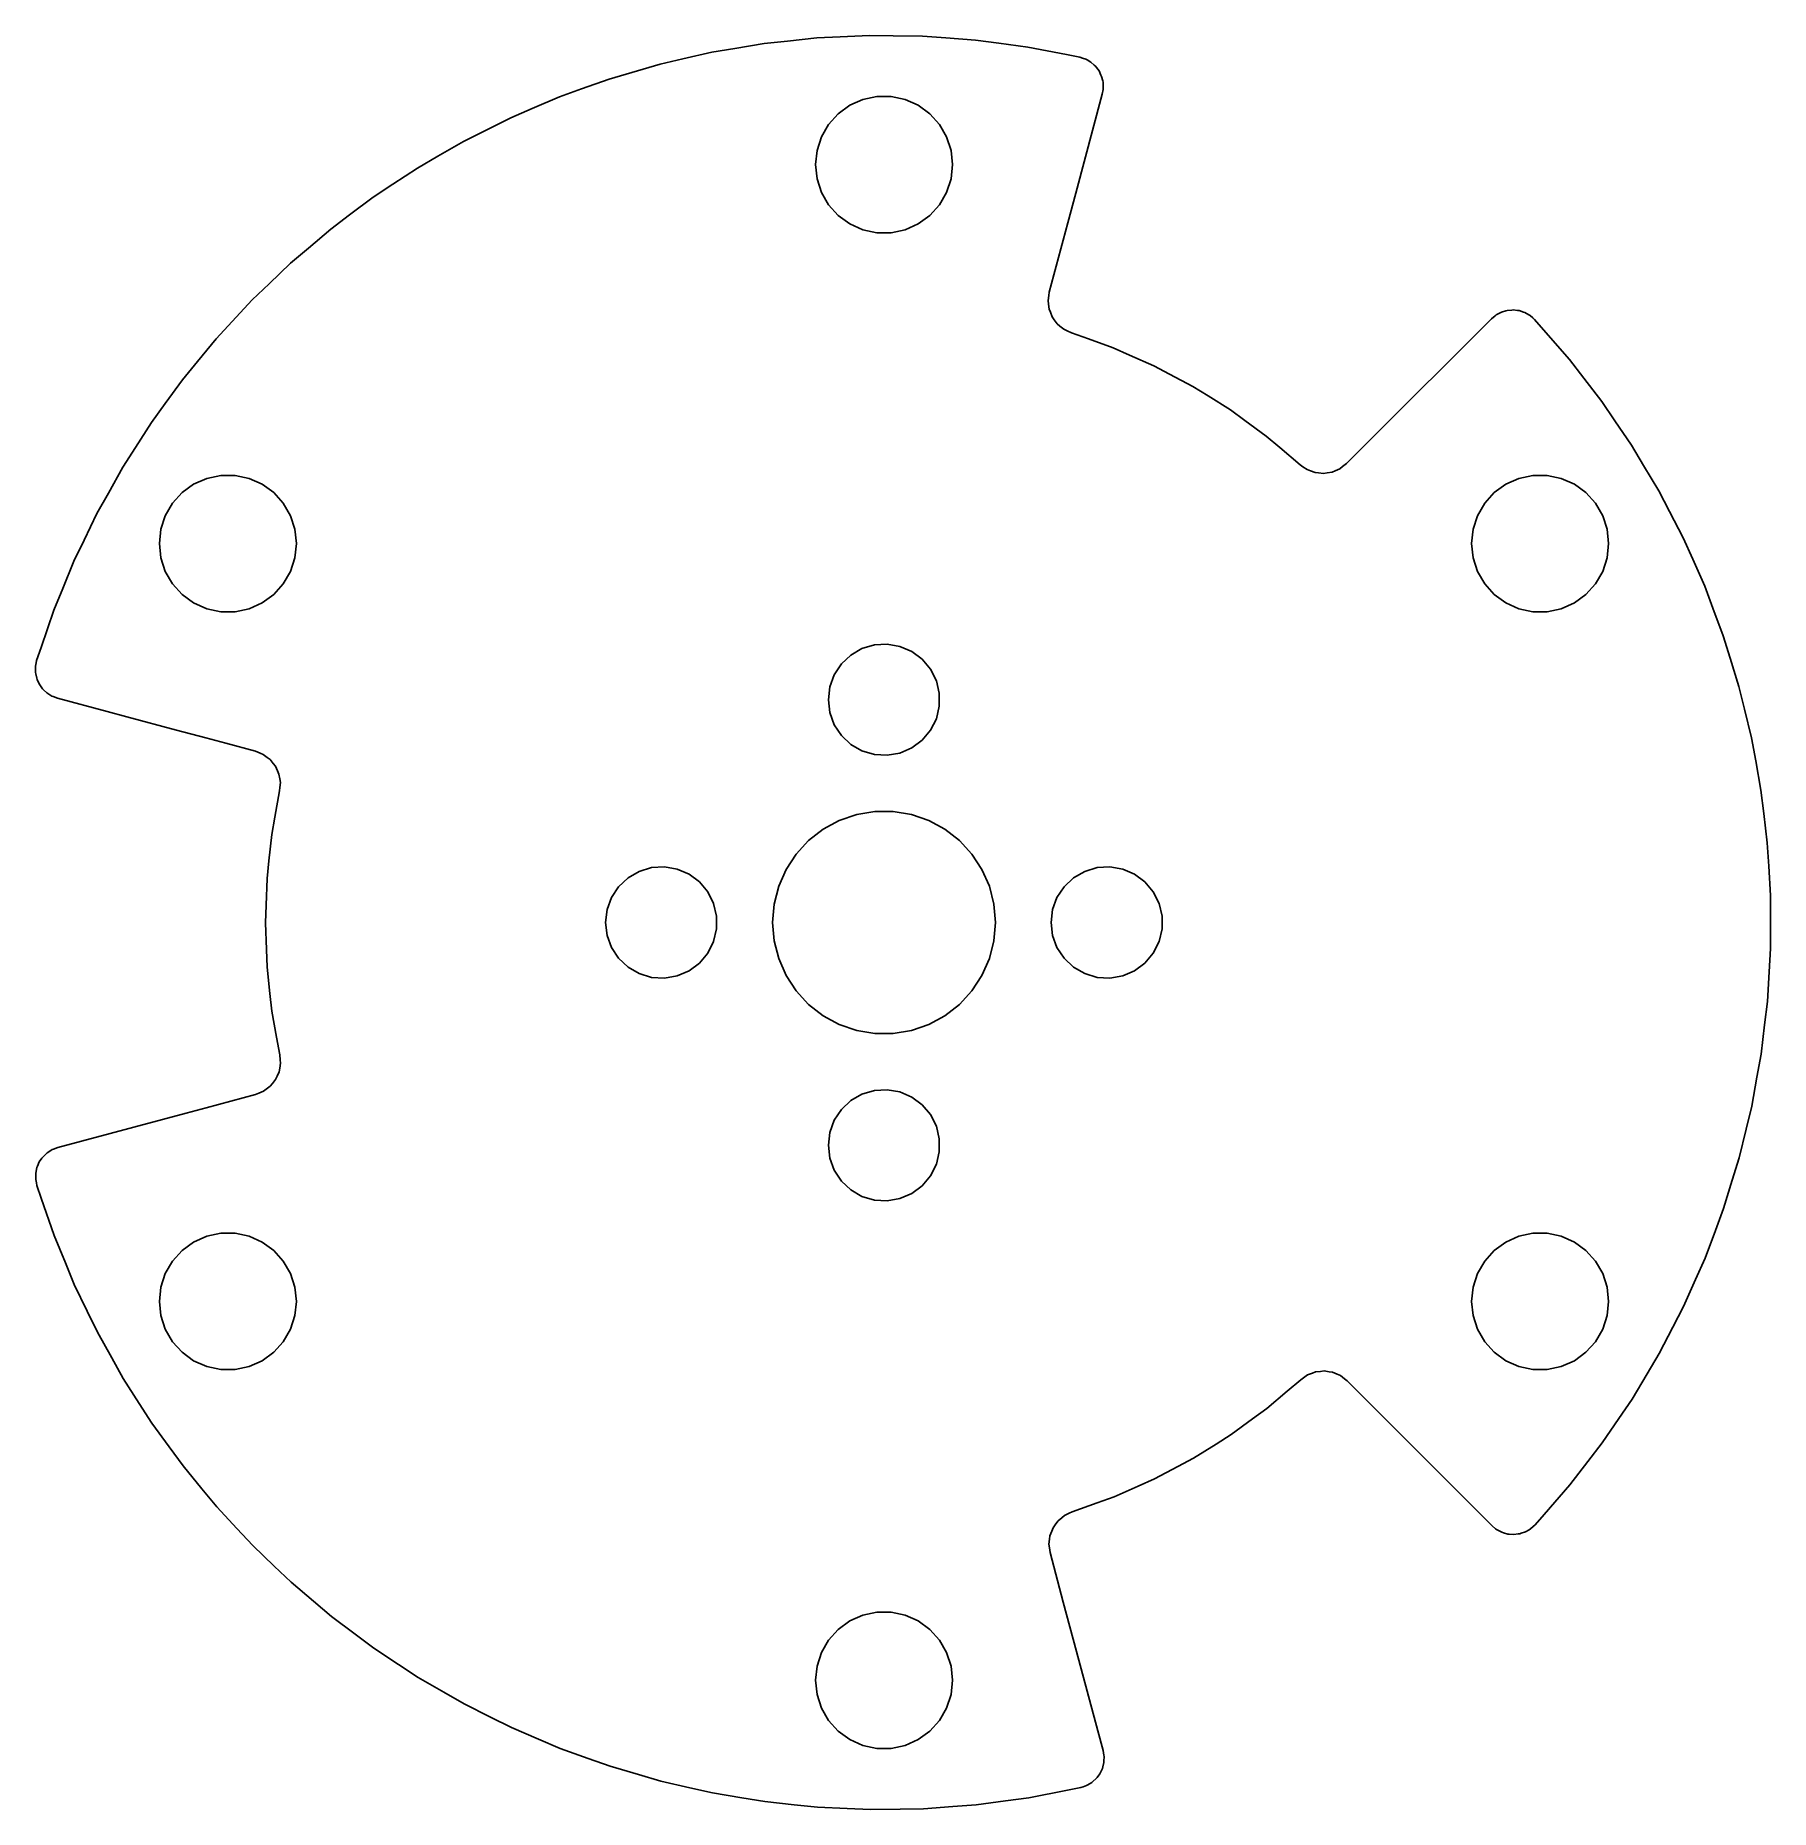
# Model space of a CAD drawing. Header units: metres. Extents: x -26.7 to 27.9, y -27.9 to 27.9.
import ezdxf

# ---------------------------------------------------------------- set-up
doc = ezdxf.new("R2010")
doc.units = ezdxf.units.M

msp = doc.modelspace()

# ---------------------------------------------------------------- linework, layer by layer
for p, q in [((-5.4138, 27.3444), (-6.31887, 27.137)), ((-4.68719, 27.4658), (-5.4138, 27.3444)), ((-3.77134, 27.6189), (-4.68719, 27.4658)), ((-3.03877, 27.6967), (-3.77134, 27.6189)), ((-2.11542, 27.7948), (-3.03877, 27.6967)), ((-1.37952, 27.8287), (-2.11542, 27.7948)), ((-0.451959, 27.8715), (-1.37952, 27.8287)), ((0.28466, 27.8615), (-0.451959, 27.8715)), ((1.21312, 27.8488), (0.28466, 27.8615)), ((1.94782, 27.7948), (1.21312, 27.8488)), ((2.87387, 27.7267), (1.94782, 27.7948)), ((3.60403, 27.6288), (2.87387, 27.7267)), ((4.52436, 27.5056), (3.60403, 27.6288)), ((5.73884, 27.2708), (4.52436, 27.5056)), ((-7.03693, 26.9724), (-7.928, 26.7112)), ((-6.31887, 27.137), (-7.03693, 26.9724)), ((6.15912, 27.1882), (5.73884, 27.2708)), ((6.23588, 27.1633), (6.15912, 27.1882)), ((6.33909, 27.1273), (6.23588, 27.1633)), ((6.38246, 27.1022), (6.33909, 27.1273)), ((6.503, 27.0325), (6.38246, 27.1022)), ((6.60766, 26.9393), (6.503, 27.0325)), ((6.64418, 26.9068), (6.60766, 26.9393)), ((6.67332, 26.868), (6.64418, 26.9068)), ((6.75767, 26.7557), (6.67332, 26.868)), ((-8.63496, 26.504), (-9.50884, 26.1902)), ((-7.928, 26.7112), (-8.63496, 26.504)), ((6.81866, 26.6268), (6.75767, 26.7557)), ((6.83846, 26.5849), (6.81866, 26.6268)), ((6.87312, 26.4446), (6.83846, 26.5849)), ((6.88382, 26.4011), (6.87312, 26.4446)), ((6.88967, 26.2548), (6.88382, 26.4011)), ((6.88457, 26.1702), (6.89135, 26.2119)), ((6.89135, 26.2119), (6.88967, 26.2548)), ((-10.2022, 25.9411), (-11.0557, 25.5756)), ((-9.50884, 26.1902), (-10.2022, 25.9411)), ((-1.4404, 25.4122), (-1.07632, 25.6768)), ((-1.07632, 25.6768), (-0.665205, 25.8598)), ((-0.665205, 25.8598), (-0.225013, 25.9534)), ((-0.225013, 25.9534), (0.225013, 25.9534)), ((0.225013, 25.9534), (0.665205, 25.8598)), ((0.665205, 25.8598), (1.07632, 25.6768)), ((1.07632, 25.6768), (1.4404, 25.4122)), ((6.02657, 22.9172), (6.85946, 26.0255)), ((6.85946, 26.0255), (6.88457, 26.1702)), ((-11.733, 25.2856), (-12.5632, 24.8698)), ((-11.0557, 25.5756), (-11.733, 25.2856)), ((-1.74153, 25.0778), (-1.4404, 25.4122)), ((1.4404, 25.4122), (1.74153, 25.0778)), ((-13.2219, 24.5399), (-14.0258, 24.0753)), ((-12.5632, 24.8698), (-13.2219, 24.5399)), ((-2.10561, 24.2601), (-1.96654, 24.6881)), ((-1.96654, 24.6881), (-1.74153, 25.0778)), ((1.74153, 25.0778), (1.96654, 24.6881)), ((1.96654, 24.6881), (2.10561, 24.2601)), ((-14.0258, 24.0753), (-14.6636, 23.7066)), ((-2.15265, 23.8125), (-2.10561, 24.2601)), ((2.10561, 24.2601), (2.15265, 23.8125)), ((-14.6636, 23.7066), (-15.4384, 23.1948)), ((-2.10561, 23.3649), (-2.15265, 23.8125)), ((2.15265, 23.8125), (2.10561, 23.3649)), ((-15.4384, 23.1948), (-16.053, 22.7887)), ((-1.96654, 22.9369), (-2.10561, 23.3649)), ((-1.74153, 22.5472), (-1.96654, 22.9369)), ((1.96654, 22.9369), (1.74153, 22.5472)), ((2.10561, 23.3649), (1.96654, 22.9369)), ((5.77769, 21.9883), (6.02657, 22.9172)), ((-16.053, 22.7887), (-16.7958, 22.2316)), ((-1.4404, 22.2128), (-1.74153, 22.5472)), ((1.74153, 22.5472), (1.4404, 22.2128)), ((-17.3852, 21.7895), (-18.0934, 21.189)), ((-16.7958, 22.2316), (-17.3852, 21.7895)), ((-1.07632, 21.9482), (-1.4404, 22.2128)), ((-0.665205, 21.7652), (-1.07632, 21.9482)), ((-0.225013, 21.6716), (-0.665205, 21.7652)), ((0.665205, 21.7652), (0.225013, 21.6716)), ((1.07632, 21.9482), (0.665205, 21.7652)), ((1.4404, 22.2128), (1.07632, 21.9482)), ((5.19368, 19.8088), (5.77769, 21.9883)), ((-18.0934, 21.189), (-18.6552, 20.7125)), ((0.225013, 21.6716), (-0.225013, 21.6716)), ((-18.6552, 20.7125), (-19.3263, 20.0708)), ((-19.3263, 20.0708), (-19.8587, 19.5616)), ((-19.8587, 19.5616), (-20.4903, 18.8809)), ((5.15761, 19.5427), (5.17878, 19.6988)), ((5.17082, 19.4326), (5.15761, 19.5427)), ((5.17878, 19.6988), (5.19368, 19.8088)), ((5.18957, 19.2762), (5.17082, 19.4326)), ((5.23003, 19.1729), (5.18957, 19.2762)), ((5.28749, 19.0263), (5.23003, 19.1729)), ((5.35261, 18.9365), (5.28749, 19.0263)), ((19.0918, 18.9719), (15.2194, 15.0995)), ((19.2049, 19.0662), (19.0918, 18.9719)), ((19.2378, 19.093), (19.2049, 19.0662)), ((19.3663, 19.1604), (19.2378, 19.093)), ((19.4054, 19.181), (19.3663, 19.1604)), ((19.5429, 19.2207), (19.4054, 19.181)), ((19.5869, 19.2334), (19.5429, 19.2207)), ((19.728, 19.2449), (19.5869, 19.2334)), ((19.7752, 19.2488), (19.728, 19.2449)), ((19.9144, 19.2319), (19.7752, 19.2488)), ((19.9625, 19.2261), (19.9144, 19.2319)), ((20.0951, 19.1822), (19.9625, 19.2261)), ((20.1421, 19.1666), (20.0951, 19.1822)), ((20.2627, 19.0972), (20.1421, 19.1666)), ((20.3061, 19.0722), (20.2627, 19.0972)), ((20.3886, 19.0011), (20.3061, 19.0722)), ((20.4482, 18.9473), (20.3886, 19.0011)), ((-20.4903, 18.8809), (-20.9914, 18.3409)), ((5.44509, 18.809), (5.35261, 18.9365)), ((5.53069, 18.7384), (5.44509, 18.809)), ((5.65226, 18.6382), (5.53069, 18.7384)), ((5.75284, 18.5915), (5.65226, 18.6382)), ((5.89568, 18.5251), (5.75284, 18.5915)), ((6.42222, 18.3365), (5.89568, 18.5251)), ((20.7302, 18.6249), (20.4482, 18.9473)), ((21.5417, 17.6913), (20.7302, 18.6249)), ((-20.9914, 18.3409), (-21.5812, 17.6237)), ((7.2062, 18.0557), (6.42222, 18.3365)), ((7.7179, 17.8299), (7.2062, 18.0557)), ((-21.5812, 17.6237), (-22.0491, 17.0547)), ((8.47977, 17.4938), (7.7179, 17.8299)), ((8.974, 17.2319), (8.47977, 17.4938)), ((21.992, 17.1083), (21.5417, 17.6913)), ((-22.0491, 17.0547), (-22.595, 16.3036)), ((9.70987, 16.8421), (8.974, 17.2319)), ((10.1841, 16.5456), (9.70987, 16.8421)), ((22.5596, 16.3735), (21.992, 17.1083)), ((-22.595, 16.3036), (-23.0281, 15.7077)), ((10.8902, 16.1041), (10.1841, 16.5456)), ((22.9743, 15.7646), (22.5596, 16.3735)), ((-23.0281, 15.7077), (-23.5282, 14.9253)), ((11.342, 15.7744), (10.8902, 16.1041)), ((12.0146, 15.2835), (11.342, 15.7744)), ((23.4971, 14.9972), (22.9743, 15.7646)), ((12.4417, 14.9223), (12.0146, 15.2835)), ((15.2194, 15.0995), (14.5392, 14.4194)), ((-23.5282, 14.9253), (-23.925, 14.3046)), ((13.0775, 14.3846), (12.4417, 14.9223)), ((23.8747, 14.3646), (23.4971, 14.9972)), ((-23.925, 14.3046), (-24.3775, 13.4938)), ((-21.6986, 13.7705), (-21.2874, 13.9535)), ((-21.2874, 13.9535), (-20.8472, 14.0471)), ((-20.8472, 14.0471), (-20.3972, 14.0471)), ((-20.3972, 14.0471), (-19.957, 13.9535)), ((-19.957, 13.9535), (-19.5459, 13.7705)), ((13.1683, 14.321), (13.0775, 14.3846)), ((13.2972, 14.2307), (13.1683, 14.321)), ((13.4011, 14.192), (13.2972, 14.2307)), ((13.5485, 14.137), (13.4011, 14.192)), ((13.6588, 14.1256), (13.5485, 14.137)), ((13.8153, 14.1094), (13.6588, 14.1256)), ((13.9249, 14.126), (13.8153, 14.1094)), ((14.0805, 14.1496), (13.9249, 14.126)), ((14.1824, 14.1933), (14.0805, 14.1496)), ((14.3271, 14.2552), (14.1824, 14.1933)), ((14.4148, 14.323), (14.3271, 14.2552)), ((14.5392, 14.4194), (14.4148, 14.323)), ((19.5459, 13.7705), (19.957, 13.9535)), ((19.957, 13.9535), (20.3972, 14.0471)), ((20.3972, 14.0471), (20.8472, 14.0471)), ((20.8472, 14.0471), (21.2874, 13.9535)), ((21.2874, 13.9535), (21.6986, 13.7705)), ((24.3506, 13.5673), (23.8747, 14.3646)), ((-24.3775, 13.4938), (-24.7365, 12.8505)), ((-22.3638, 13.1715), (-22.0626, 13.506)), ((-22.0626, 13.506), (-21.6986, 13.7705)), ((-19.5459, 13.7705), (-19.1818, 13.506)), ((-19.1818, 13.506), (-18.8807, 13.1715)), ((18.8807, 13.1715), (19.1818, 13.506)), ((19.1818, 13.506), (19.5459, 13.7705)), ((21.6986, 13.7705), (22.0626, 13.506)), ((22.0626, 13.506), (22.3638, 13.1715)), ((24.6898, 12.9134), (24.3506, 13.5673)), ((-24.7365, 12.8505), (-25.1397, 12.0141)), ((-22.5888, 12.7818), (-22.3638, 13.1715)), ((-18.8807, 13.1715), (-18.6557, 12.7818)), ((18.6557, 12.7818), (18.8807, 13.1715)), ((22.3638, 13.1715), (22.5888, 12.7818)), ((25.1173, 12.0891), (24.6898, 12.9134)), ((-22.7749, 11.9062), (-22.7278, 12.3538)), ((-22.7278, 12.3538), (-22.5888, 12.7818)), ((-18.6557, 12.7818), (-18.5166, 12.3538)), ((-18.5166, 12.3538), (-18.4696, 11.9062)), ((18.4696, 11.9062), (18.5166, 12.3538)), ((18.5166, 12.3538), (18.6557, 12.7818)), ((22.5888, 12.7818), (22.7278, 12.3538)), ((22.7278, 12.3538), (22.7749, 11.9062)), ((-25.1397, 12.0141), (-25.4596, 11.3505)), ((-22.7278, 11.4587), (-22.7749, 11.9062)), ((-18.4696, 11.9062), (-18.5166, 11.4587)), ((18.5166, 11.4587), (18.4696, 11.9062)), ((22.7749, 11.9062), (22.7278, 11.4587)), ((25.4168, 11.4161), (25.1173, 12.0891)), ((-25.4596, 11.3505), (-25.8122, 10.4915)), ((-22.5888, 11.0307), (-22.7278, 11.4587)), ((-18.5166, 11.4587), (-18.6557, 11.0307)), ((18.6557, 11.0307), (18.5166, 11.4587)), ((22.7278, 11.4587), (22.5888, 11.0307)), ((25.7944, 10.5677), (25.4168, 11.4161)), ((-22.3638, 10.641), (-22.5888, 11.0307)), ((-22.0626, 10.3065), (-22.3638, 10.641)), ((-18.8807, 10.641), (-19.1818, 10.3065)), ((-18.6557, 11.0307), (-18.8807, 10.641)), ((18.8807, 10.641), (18.6557, 11.0307)), ((19.1818, 10.3065), (18.8807, 10.641)), ((22.3638, 10.641), (22.0626, 10.3065)), ((22.5888, 11.0307), (22.3638, 10.641)), ((-25.8122, 10.4915), (-26.092, 9.80996)), ((-21.6986, 10.042), (-22.0626, 10.3065)), ((-21.2874, 9.85896), (-21.6986, 10.042)), ((-19.5459, 10.042), (-19.957, 9.85896)), ((-19.1818, 10.3065), (-19.5459, 10.042)), ((19.5459, 10.042), (19.1818, 10.3065)), ((19.957, 9.85896), (19.5459, 10.042)), ((21.6986, 10.042), (21.2874, 9.85896)), ((22.0626, 10.3065), (21.6986, 10.042)), ((26.0532, 9.87798), (25.7944, 10.5677)), ((-26.092, 9.80996), (-26.4948, 8.64041)), ((-20.8472, 9.76539), (-21.2874, 9.85896)), ((-20.3972, 9.76539), (-20.8472, 9.76539)), ((-19.957, 9.85896), (-20.3972, 9.76539)), ((20.3972, 9.76539), (19.957, 9.85896)), ((20.8472, 9.76539), (20.3972, 9.76539)), ((21.2874, 9.85896), (20.8472, 9.76539)), ((26.3794, 9.00862), (26.0532, 9.87798)), ((26.5965, 8.30466), (26.3794, 9.00862)), ((-26.4948, 8.64041), (-26.633, 8.23499)), ((-1.34058, 8.12488), (-1.04503, 8.40372)), ((-1.04503, 8.40372), (-0.693139, 8.60688)), ((-0.693139, 8.60688), (-0.303884, 8.72341)), ((-0.303884, 8.72341), (0.101753, 8.74704)), ((0.101753, 8.74704), (0.501905, 8.67648)), ((0.501905, 8.67648), (0.875, 8.51554)), ((0.875, 8.51554), (1.20092, 8.2729)), ((-26.6498, 8.15644), (-26.6701, 8.04953)), ((-26.6701, 8.04953), (-26.67, 7.99946)), ((-26.67, 7.99946), (-26.6698, 7.86029)), ((-26.6698, 7.86029), (-26.6598, 7.81179)), ((-26.6598, 7.81179), (-26.6316, 7.675)), ((-26.633, 8.23499), (-26.6498, 8.15644)), ((-1.56386, 7.7854), (-1.34058, 8.12488)), ((1.20092, 8.2729), (1.4621, 7.96164)), ((1.4621, 7.96164), (1.64446, 7.59853)), ((26.8702, 7.41737), (26.5965, 8.30466)), ((-26.6316, 7.675), (-26.6126, 7.6304)), ((-26.6126, 7.6304), (-26.5575, 7.50139)), ((-26.5575, 7.50139), (-26.5306, 7.46249)), ((-26.5306, 7.46249), (-26.45, 7.34603)), ((-26.45, 7.34603), (-26.417, 7.31429)), ((-26.417, 7.31429), (-26.3139, 7.21507)), ((-1.75, 7), (-1.70283, 7.40358)), ((-1.70283, 7.40358), (-1.56386, 7.7854)), ((1.64446, 7.59853), (1.73817, 7.20316)), ((27.045, 6.70171), (26.8702, 7.41737)), ((-26.3139, 7.21507), (-26.2766, 7.19149)), ((-26.2766, 7.19149), (-26.1539, 7.11393)), ((-26.1539, 7.11393), (-26.1143, 7.09886)), ((-26.1143, 7.09886), (-25.976, 7.04802)), ((-25.976, 7.04802), (-24.4213, 6.63144)), ((-1.70283, 6.59642), (-1.75, 7)), ((1.73817, 6.79684), (1.64446, 6.40146)), ((1.73817, 7.20316), (1.73817, 6.79684)), ((27.2652, 5.79966), (27.045, 6.70171)), ((-24.4213, 6.63144), (-23.7957, 6.46382)), ((-23.7957, 6.46382), (-22.241, 6.04723)), ((-1.56386, 6.2146), (-1.70283, 6.59642)), ((-1.34058, 5.87512), (-1.56386, 6.2146)), ((1.64446, 6.40146), (1.4621, 6.03836)), ((-22.241, 6.04723), (-21.3119, 5.79826)), ((-21.3119, 5.79826), (-20.6863, 5.63064)), ((-20.6863, 5.63064), (-19.7571, 5.38168)), ((-1.04503, 5.59628), (-1.34058, 5.87512)), ((-0.693139, 5.39312), (-1.04503, 5.59628)), ((1.20092, 5.7271), (0.875, 5.48446)), ((1.4621, 6.03836), (1.20092, 5.7271)), ((27.3969, 5.07483), (27.2652, 5.79966)), ((-19.7571, 5.38168), (-19.6115, 5.32202)), ((-19.6115, 5.32202), (-19.5089, 5.28002)), ((-19.5089, 5.28002), (-19.3829, 5.18569)), ((-19.3829, 5.18569), (-19.2942, 5.11927)), ((-19.2942, 5.11927), (-19.1959, 4.99632)), ((-0.303884, 5.27659), (-0.693139, 5.39312)), ((0.101753, 5.25296), (-0.303884, 5.27659)), ((0.501905, 5.32352), (0.101753, 5.25296)), ((0.875, 5.48446), (0.501905, 5.32352)), ((27.5628, 4.16124), (27.3969, 5.07483)), ((-19.1959, 4.99632), (-19.1267, 4.90975)), ((-19.1267, 4.90975), (-19.0625, 4.76606)), ((-19.0625, 4.76606), (-19.0173, 4.66489)), ((-19.0173, 4.66489), (-18.9912, 4.50967)), ((-18.9912, 4.50967), (-18.9728, 4.40037)), ((-18.9962, 4.13317), (-19.144, 3.31365)), ((-18.9865, 4.24358), (-18.9962, 4.13317)), ((-18.9728, 4.40037), (-18.9865, 4.24358)), ((27.651, 3.42985), (27.5628, 4.16124)), ((-1.40593, 3.20521), (-0.859199, 3.3929)), ((-0.859199, 3.3929), (-0.289027, 3.48805)), ((-0.289027, 3.48805), (0.289027, 3.48805)), ((0.289027, 3.48805), (0.859199, 3.3929)), ((0.859199, 3.3929), (1.40593, 3.20521)), ((27.7621, 2.50798), (27.651, 3.42985)), ((-19.144, 3.31365), (-19.2432, 2.76323)), ((-2.37049, 2.57503), (-1.91432, 2.93008)), ((-1.91432, 2.93008), (-1.40593, 3.20521)), ((1.40593, 3.20521), (1.91432, 2.93008)), ((1.91432, 2.93008), (2.37049, 2.57503)), ((-19.2432, 2.76323), (-19.332, 1.93523)), ((-2.76199, 2.14974), (-2.37049, 2.57503)), ((2.37049, 2.57503), (2.76199, 2.14974)), ((27.8065, 1.77263), (27.7621, 2.50798)), ((-19.332, 1.93523), (-19.3916, 1.37912)), ((-7.69314, 1.60688), (-7.30388, 1.72341)), ((-7.30388, 1.72341), (-6.89825, 1.74704)), ((-6.89825, 1.74704), (-6.49809, 1.67648)), ((-6.49809, 1.67648), (-6.125, 1.51554)), ((-3.07816, 1.66582), (-2.76199, 2.14974)), ((2.76199, 2.14974), (3.07816, 1.66582)), ((6.30686, 1.60688), (6.69612, 1.72341)), ((6.69612, 1.72341), (7.10175, 1.74704)), ((7.10175, 1.74704), (7.50191, 1.67648)), ((7.50191, 1.67648), (7.875, 1.51554)), ((27.8624, 0.845763), (27.8065, 1.77263)), ((-19.3916, 1.37912), (-19.4209, 0.546891)), ((-8.56386, 0.785398), (-8.34058, 1.12488)), ((-8.34058, 1.12488), (-8.04503, 1.40372)), ((-8.04503, 1.40372), (-7.69314, 1.60688)), ((-6.125, 1.51554), (-5.79908, 1.2729)), ((-5.79908, 1.2729), (-5.5379, 0.96164)), ((-3.45226, 0.57608), (-3.31036, 1.13645)), ((-3.31036, 1.13645), (-3.07816, 1.66582)), ((3.07816, 1.66582), (3.31036, 1.13645)), ((3.31036, 1.13645), (3.45226, 0.57608)), ((5.43614, 0.785398), (5.65942, 1.12488)), ((5.65942, 1.12488), (5.95497, 1.40372)), ((5.95497, 1.40372), (6.30686, 1.60688)), ((7.875, 1.51554), (8.20092, 1.2729)), ((8.20092, 1.2729), (8.4621, 0.96164)), ((-8.70283, 0.403577), (-8.56386, 0.785398)), ((-5.5379, 0.96164), (-5.35554, 0.598535)), ((-5.35554, 0.598535), (-5.26183, 0.203162)), ((-3.5, 0), (-3.45226, 0.57608)), ((3.45226, 0.57608), (3.5, 0)), ((5.29717, 0.403577), (5.43614, 0.785398)), ((8.4621, 0.96164), (8.64446, 0.598535)), ((8.64446, 0.598535), (8.73817, 0.203162)), ((27.8627, 0.109076), (27.8624, 0.845763)), ((-19.4209, 0.546891), (-19.4406, -0.012057)), ((-8.75, 0), (-8.70283, 0.403577)), ((-8.70283, -0.403577), (-8.75, 0)), ((-5.26183, 0.203162), (-5.26183, -0.203162)), ((-3.45226, -0.57608), (-3.5, 0)), ((3.5, 0), (3.45226, -0.57608)), ((5.25, 0), (5.29717, 0.403577)), ((5.29717, -0.403577), (5.25, 0)), ((8.73817, 0.203162), (8.73817, -0.203162)), ((27.8631, -0.819469), (27.8627, 0.109076)), ((-19.4406, -0.012057), (-19.4103, -0.844251)), ((-8.56386, -0.785398), (-8.70283, -0.403577)), ((-5.26183, -0.203162), (-5.35554, -0.598535)), ((5.43614, -0.785398), (5.29717, -0.403577)), ((8.73817, -0.203162), (8.64446, -0.598535)), ((-19.4103, -0.844251), (-19.3899, -1.40317)), ((-8.34058, -1.12488), (-8.56386, -0.785398)), ((-5.5379, -0.96164), (-5.79908, -1.2729)), ((-5.35554, -0.598535), (-5.5379, -0.96164)), ((-3.31036, -1.13645), (-3.45226, -0.57608)), ((3.45226, -0.57608), (3.31036, -1.13645)), ((5.65942, -1.12488), (5.43614, -0.785398)), ((8.4621, -0.96164), (8.20092, -1.2729)), ((8.64446, -0.598535), (8.4621, -0.96164)), ((27.8195, -1.55486), (27.8631, -0.819469)), ((-19.3899, -1.40317), (-19.3001, -2.23106)), ((-8.04503, -1.40372), (-8.34058, -1.12488)), ((-7.69314, -1.60688), (-8.04503, -1.40372)), ((-7.30388, -1.72341), (-7.69314, -1.60688)), ((-6.125, -1.51554), (-6.49809, -1.67648)), ((-5.79908, -1.2729), (-6.125, -1.51554)), ((-3.07816, -1.66582), (-3.31036, -1.13645)), ((-2.76199, -2.14974), (-3.07816, -1.66582)), ((3.07816, -1.66582), (2.76199, -2.14974)), ((3.31036, -1.13645), (3.07816, -1.66582)), ((5.95497, -1.40372), (5.65942, -1.12488)), ((6.30686, -1.60688), (5.95497, -1.40372)), ((6.69612, -1.72341), (6.30686, -1.60688)), ((7.875, -1.51554), (7.50191, -1.67648)), ((8.20092, -1.2729), (7.875, -1.51554)), ((27.7645, -2.48178), (27.8195, -1.55486)), ((-6.89825, -1.74704), (-7.30388, -1.72341)), ((-6.49809, -1.67648), (-6.89825, -1.74704)), ((-2.37049, -2.57503), (-2.76199, -2.14974)), ((2.76199, -2.14974), (2.37049, -2.57503)), ((7.10175, -1.74704), (6.69612, -1.72341)), ((7.50191, -1.67648), (7.10175, -1.74704)), ((-19.3001, -2.23106), (-19.2398, -2.7871)), ((-19.2398, -2.7871), (-19.091, -3.60644)), ((-1.91432, -2.93008), (-2.37049, -2.57503)), ((2.37049, -2.57503), (1.91432, -2.93008)), ((27.677, -3.21325), (27.7645, -2.48178)), ((-1.40593, -3.20521), (-1.91432, -2.93008)), ((-0.859199, -3.3929), (-1.40593, -3.20521)), ((1.40593, -3.20521), (0.859199, -3.3929)), ((1.91432, -2.93008), (1.40593, -3.20521)), ((27.5668, -4.13523), (27.677, -3.21325)), ((-19.091, -3.60644), (-18.991, -4.15673)), ((-0.289027, -3.48805), (-0.859199, -3.3929)), ((0.289027, -3.48805), (-0.289027, -3.48805)), ((0.859199, -3.3929), (0.289027, -3.48805)), ((-18.9673, -4.42412), (-18.9933, -4.57949)), ((-18.991, -4.15673), (-18.9771, -4.31364)), ((-18.9771, -4.31364), (-18.9673, -4.42412)), ((27.4358, -4.86018), (27.5668, -4.13523)), ((-19.121, -4.93403), (-19.2193, -5.05713)), ((-19.0758, -4.83274), (-19.121, -4.93403)), ((-19.0116, -4.68889), (-19.0758, -4.83274)), ((-18.9933, -4.57949), (-19.0116, -4.68889)), ((27.2706, -5.77392), (27.4358, -4.86018)), ((-19.7517, -5.40652), (-21.3059, -5.82297)), ((-19.6491, -5.36447), (-19.7517, -5.40652)), ((-19.5033, -5.30475), (-19.6491, -5.36447)), ((-19.4146, -5.23825), (-19.5033, -5.30475)), ((-19.2885, -5.14381), (-19.4146, -5.23825)), ((-19.2193, -5.05713), (-19.2885, -5.14381)), ((-1.04503, -5.59628), (-0.693139, -5.39312)), ((-0.693139, -5.39312), (-0.303884, -5.27659)), ((-0.303884, -5.27659), (0.101753, -5.25296)), ((0.101753, -5.25296), (0.501905, -5.32352)), ((0.501905, -5.32352), (0.875, -5.48446)), ((0.875, -5.48446), (1.20092, -5.7271)), ((-21.9313, -5.99053), (-25.9685, -7.0723)), ((-21.3059, -5.82297), (-21.9313, -5.99053)), ((-1.56386, -6.2146), (-1.34058, -5.87512)), ((-1.34058, -5.87512), (-1.04503, -5.59628)), ((1.20092, -5.7271), (1.4621, -6.03836)), ((1.4621, -6.03836), (1.64446, -6.40146)), ((27.0966, -6.48976), (27.2706, -5.77392)), ((-1.75, -7), (-1.70283, -6.59642)), ((-1.70283, -6.59642), (-1.56386, -6.2146)), ((1.64446, -6.40146), (1.73817, -6.79684)), ((26.8772, -7.39201), (27.0966, -6.48976)), ((-26.306, -7.23901), (-26.3382, -7.27)), ((-26.1821, -7.16076), (-26.306, -7.23901)), ((-26.1459, -7.13787), (-26.1821, -7.16076)), ((-26.1063, -7.12288), (-26.1459, -7.13787)), ((-25.9685, -7.0723), (-26.1063, -7.12288)), ((-1.70283, -7.40358), (-1.75, -7)), ((1.73817, -7.20316), (1.64446, -7.59853)), ((1.73817, -6.79684), (1.73817, -7.20316)), ((-26.634, -7.74726), (-26.6623, -7.88446)), ((-26.6241, -7.69938), (-26.634, -7.74726)), ((-26.605, -7.65472), (-26.6241, -7.69938)), ((-26.5499, -7.52551), (-26.605, -7.65472)), ((-26.4688, -7.40827), (-26.5499, -7.52551)), ((-26.4425, -7.37019), (-26.4688, -7.40827)), ((-26.3382, -7.27), (-26.4425, -7.37019)), ((-1.56386, -7.7854), (-1.70283, -7.40358)), ((-1.34058, -8.12488), (-1.56386, -7.7854)), ((1.64446, -7.59853), (1.4621, -7.96164)), ((26.6607, -8.09617), (26.8772, -7.39201)), ((-26.6624, -8.02373), (-26.6625, -8.07384)), ((-26.6625, -8.07384), (-26.6421, -8.18122)), ((-26.6623, -7.88446), (-26.6624, -8.02373)), ((-26.6421, -8.18122), (-26.6252, -8.26012)), ((-26.6252, -8.26012), (-26.4866, -8.66541)), ((-1.04503, -8.40372), (-1.34058, -8.12488)), ((1.20092, -8.2729), (0.875, -8.51554)), ((1.4621, -7.96164), (1.20092, -8.2729)), ((26.3879, -8.98372), (26.6607, -8.09617)), ((-26.4866, -8.66541), (-26.0827, -9.83458)), ((-0.693139, -8.60688), (-1.04503, -8.40372)), ((-0.303884, -8.72341), (-0.693139, -8.60688)), ((0.101753, -8.74704), (-0.303884, -8.72341)), ((0.501905, -8.67648), (0.101753, -8.74704)), ((0.875, -8.51554), (0.501905, -8.67648)), ((26.1297, -9.6737), (26.3879, -8.98372)), ((-26.0827, -9.83458), (-25.7293, -10.6932)), ((-21.6986, -10.042), (-21.2874, -9.85896)), ((-21.2874, -9.85896), (-20.8472, -9.76539)), ((-20.8472, -9.76539), (-20.3972, -9.76539)), ((-20.3972, -9.76539), (-19.957, -9.85896)), ((-19.957, -9.85896), (-19.5459, -10.042)), ((19.5459, -10.042), (19.957, -9.85896)), ((19.957, -9.85896), (20.3972, -9.76539)), ((20.3972, -9.76539), (20.8472, -9.76539)), ((20.8472, -9.76539), (21.2874, -9.85896)), ((21.2874, -9.85896), (21.6986, -10.042)), ((25.8043, -10.5434), (26.1297, -9.6737)), ((-22.3638, -10.641), (-22.0626, -10.3065)), ((-22.0626, -10.3065), (-21.6986, -10.042)), ((-19.5459, -10.042), (-19.1818, -10.3065)), ((-19.1818, -10.3065), (-18.8807, -10.641)), ((18.8807, -10.641), (19.1818, -10.3065)), ((19.1818, -10.3065), (19.5459, -10.042)), ((21.6986, -10.042), (22.0626, -10.3065)), ((22.0626, -10.3065), (22.3638, -10.641)), ((25.5054, -11.2167), (25.8043, -10.5434)), ((-25.7293, -10.6932), (-25.4489, -11.3745)), ((-22.7278, -11.4587), (-22.5888, -11.0307)), ((-22.5888, -11.0307), (-22.3638, -10.641)), ((-18.8807, -10.641), (-18.6557, -11.0307)), ((-18.6557, -11.0307), (-18.5166, -11.4587)), ((18.5166, -11.4587), (18.6557, -11.0307)), ((18.6557, -11.0307), (18.8807, -10.641)), ((22.3638, -10.641), (22.5888, -11.0307)), ((22.5888, -11.0307), (22.7278, -11.4587)), ((-25.4489, -11.3745), (-25.0449, -12.2105)), ((-22.7749, -11.9062), (-22.7278, -11.4587)), ((-18.5166, -11.4587), (-18.4696, -11.9062)), ((18.4696, -11.9062), (18.5166, -11.4587)), ((22.7278, -11.4587), (22.7749, -11.9062)), ((25.1287, -12.0654), (25.5054, -11.2167)), ((-25.0449, -12.2105), (-24.7243, -12.8738)), ((-22.7278, -12.3538), (-22.7749, -11.9062)), ((-18.4696, -11.9062), (-18.5166, -12.3538)), ((18.5166, -12.3538), (18.4696, -11.9062)), ((22.7749, -11.9062), (22.7278, -12.3538)), ((24.7902, -12.7197), (25.1287, -12.0654)), ((-22.5888, -12.7818), (-22.7278, -12.3538)), ((-22.3638, -13.1715), (-22.5888, -12.7818)), ((-18.6557, -12.7818), (-18.8807, -13.1715)), ((-18.5166, -12.3538), (-18.6557, -12.7818)), ((18.6557, -12.7818), (18.5166, -12.3538)), ((18.8807, -13.1715), (18.6557, -12.7818)), ((22.5888, -12.7818), (22.3638, -13.1715)), ((22.7278, -12.3538), (22.5888, -12.7818)), ((24.3634, -13.5444), (24.7902, -12.7197)), ((-24.7243, -12.8738), (-24.2711, -13.6842)), ((-22.0626, -13.506), (-22.3638, -13.1715)), ((-18.8807, -13.1715), (-19.1818, -13.506)), ((19.1818, -13.506), (18.8807, -13.1715)), ((22.3638, -13.1715), (22.0626, -13.506)), ((-24.2711, -13.6842), (-23.9115, -14.3272)), ((-21.6986, -13.7705), (-22.0626, -13.506)), ((-21.2874, -13.9535), (-21.6986, -13.7705)), ((-19.5459, -13.7705), (-19.957, -13.9535)), ((-19.1818, -13.506), (-19.5459, -13.7705)), ((19.5459, -13.7705), (19.1818, -13.506)), ((19.957, -13.9535), (19.5459, -13.7705)), ((21.6986, -13.7705), (21.2874, -13.9535)), ((22.0626, -13.506), (21.6986, -13.7705)), ((23.9864, -14.1773), (24.3634, -13.5444)), ((-23.9115, -14.3272), (-23.4106, -15.1091)), ((-20.8472, -14.0471), (-21.2874, -13.9535)), ((-20.3972, -14.0471), (-20.8472, -14.0471)), ((-19.957, -13.9535), (-20.3972, -14.0471)), ((12.6688, -14.7301), (13.0954, -14.3684)), ((13.0954, -14.3684), (13.2243, -14.2779)), ((13.2243, -14.2779), (13.3151, -14.2141)), ((13.3151, -14.2141), (13.4626, -14.1589)), ((13.4626, -14.1589), (13.5665, -14.1201)), ((13.5665, -14.1201), (13.7232, -14.1037)), ((13.7232, -14.1037), (13.8335, -14.0922)), ((13.8335, -14.0922), (13.9892, -14.1158)), ((13.9892, -14.1158), (14.0989, -14.1324)), ((14.0989, -14.1324), (14.2437, -14.1944)), ((14.2437, -14.1944), (14.3457, -14.238)), ((14.3457, -14.238), (14.4703, -14.3344)), ((14.4703, -14.3344), (14.558, -14.4022)), ((14.558, -14.4022), (15.0158, -14.86)), ((20.3972, -14.0471), (19.957, -13.9535)), ((20.8472, -14.0471), (20.3972, -14.0471)), ((21.2874, -13.9535), (20.8472, -14.0471)), ((23.5112, -14.975), (23.9864, -14.1773)), ((12.0336, -15.2686), (12.6688, -14.7301)), ((15.0158, -14.86), (15.6958, -15.54)), ((23.0971, -15.5842), (23.5112, -14.975)), ((-23.4106, -15.1091), (-23.0133, -15.7294)), ((10.9101, -16.0906), (11.5822, -15.5989)), ((11.5822, -15.5989), (12.0336, -15.2686)), ((15.6958, -15.54), (18.4291, -18.2733)), ((22.5751, -16.3522), (23.0971, -15.5842)), ((-23.0133, -15.7294), (-22.4667, -16.48)), ((10.4363, -16.3877), (10.9101, -16.0906)), ((-22.4667, -16.48), (-22.033, -17.0755)), ((9.73075, -16.83), (10.4363, -16.3877)), ((22.1253, -16.9356), (22.5751, -16.3522)), ((-22.033, -17.0755), (-21.4425, -17.7921)), ((8.50147, -17.4832), (9.23685, -17.0925)), ((9.23685, -17.0925), (9.73075, -16.83)), ((21.5583, -17.671), (22.1253, -16.9356)), ((-21.4425, -17.7921), (-20.9741, -18.3607)), ((7.22859, -18.0468), (7.99005, -17.7096)), ((7.99005, -17.7096), (8.50147, -17.4832)), ((20.7478, -18.6054), (21.5583, -17.671)), ((-20.9741, -18.3607), (-20.3419, -19.0408)), ((5.91866, -18.5178), (6.70229, -18.236)), ((6.70229, -18.236), (7.22859, -18.0468)), ((18.4291, -18.2733), (19.1091, -18.9532)), ((5.3114, -19.0191), (5.40372, -18.8916)), ((5.40372, -18.8916), (5.46872, -18.8019)), ((5.46872, -18.8019), (5.5901, -18.7017)), ((5.5901, -18.7017), (5.67556, -18.6311)), ((5.67556, -18.6311), (5.81821, -18.5646)), ((5.81821, -18.5646), (5.91866, -18.5178)), ((20.4062, -18.9821), (20.4661, -18.928)), ((20.4661, -18.928), (20.7478, -18.6054)), ((-20.3419, -19.0408), (-19.8403, -19.5803)), ((5.18184, -19.5352), (5.20053, -19.379)), ((5.20053, -19.379), (5.21369, -19.2689)), ((5.21369, -19.2689), (5.27103, -19.1223)), ((5.27103, -19.1223), (5.3114, -19.0191)), ((19.1091, -18.9532), (19.2218, -19.0473)), ((19.2218, -19.0473), (19.2545, -19.074)), ((19.2545, -19.074), (19.2925, -19.094)), ((19.2925, -19.094), (19.4222, -19.1621)), ((19.4222, -19.1621), (19.4651, -19.1746)), ((19.4651, -19.1746), (19.604, -19.2147)), ((19.604, -19.2147), (19.6502, -19.2185)), ((19.6502, -19.2185), (19.7922, -19.2301)), ((19.7922, -19.2301), (19.9317, -19.2133)), ((19.9317, -19.2133), (19.9799, -19.2074)), ((19.9799, -19.2074), (20.0263, -19.1921)), ((20.0263, -19.1921), (20.1593, -19.148)), ((20.1593, -19.148), (20.28, -19.0785)), ((20.28, -19.0785), (20.3234, -19.0535)), ((20.3234, -19.0535), (20.4062, -18.9821)), ((-19.8403, -19.5803), (-19.1686, -20.2215)), ((5.19674, -19.6451), (5.18184, -19.5352)), ((5.2179, -19.801), (5.19674, -19.6451)), ((5.63449, -21.3558), (5.2179, -19.801)), ((-19.1686, -20.2215), (-18.6357, -20.7301)), ((-18.6357, -20.7301), (-17.9269, -21.33)), ((-17.9269, -21.33), (-17.3646, -21.8059)), ((-0.665205, -21.7652), (-0.225013, -21.6716)), ((-0.225013, -21.6716), (0.225013, -21.6716)), ((0.225013, -21.6716), (0.665205, -21.7652)), ((6.05108, -22.9105), (5.63449, -21.3558)), ((-17.3646, -21.8059), (-16.6213, -22.3624)), ((-1.74153, -22.5472), (-1.4404, -22.2128)), ((-1.4404, -22.2128), (-1.07632, -21.9482)), ((-1.07632, -21.9482), (-0.665205, -21.7652)), ((0.665205, -21.7652), (1.07632, -21.9482)), ((1.07632, -21.9482), (1.4404, -22.2128)), ((1.4404, -22.2128), (1.74153, -22.5472)), ((-16.6213, -22.3624), (-16.0315, -22.8039)), ((-16.0315, -22.8039), (-15.2563, -23.315)), ((-1.96654, -22.9369), (-1.74153, -22.5472)), ((1.74153, -22.5472), (1.96654, -22.9369)), ((-15.2563, -23.315), (-14.6413, -23.7205)), ((-2.15265, -23.8125), (-2.10561, -23.3649)), ((-2.10561, -23.3649), (-1.96654, -22.9369)), ((1.96654, -22.9369), (2.10561, -23.3649)), ((2.10561, -23.3649), (2.15265, -23.8125)), ((6.71663, -25.3943), (6.05108, -22.9105)), ((-14.6413, -23.7205), (-13.8369, -24.1843)), ((-2.10561, -24.2601), (-2.15265, -23.8125)), ((2.15265, -23.8125), (2.10561, -24.2601)), ((-13.8369, -24.1843), (-13.1987, -24.5524)), ((-1.96654, -24.6881), (-2.10561, -24.2601)), ((2.10561, -24.2601), (1.96654, -24.6881)), ((-13.1987, -24.5524), (-12.3681, -24.9674)), ((-12.3681, -24.9674), (-11.7091, -25.2967)), ((-1.74153, -25.0778), (-1.96654, -24.6881)), ((-1.4404, -25.4122), (-1.74153, -25.0778)), ((1.74153, -25.0778), (1.4404, -25.4122)), ((1.96654, -24.6881), (1.74153, -25.0778)), ((-11.7091, -25.2967), (-10.8552, -25.6614)), ((-1.07632, -25.6768), (-1.4404, -25.4122)), ((1.4404, -25.4122), (1.07632, -25.6768)), ((6.88425, -26.0199), (6.71663, -25.3943)), ((-10.8552, -25.6614), (-10.1777, -25.9507)), ((-10.1777, -25.9507), (-9.3035, -26.2638)), ((-0.665205, -25.8598), (-1.07632, -25.6768)), ((-0.225013, -25.9534), (-0.665205, -25.8598)), ((0.225013, -25.9534), (-0.225013, -25.9534)), ((0.665205, -25.8598), (0.225013, -25.9534)), ((1.07632, -25.6768), (0.665205, -25.8598)), ((6.90934, -26.1651), (6.88425, -26.0199)), ((6.91612, -26.2069), (6.90934, -26.1651)), ((-9.3035, -26.2638), (-8.60994, -26.5122)), ((-8.60994, -26.5122), (-7.71863, -26.7725)), ((6.69816, -26.8623), (6.78236, -26.7502)), ((6.78236, -26.7502), (6.80258, -26.7074)), ((6.80258, -26.7074), (6.86317, -26.5794)), ((6.86317, -26.5794), (6.87414, -26.5349)), ((6.87414, -26.5349), (6.90853, -26.3961)), ((6.90853, -26.3961), (6.91027, -26.3519)), ((6.91027, -26.3519), (6.91612, -26.2069)), ((-7.71863, -26.7725), (-7.01148, -26.979)), ((-7.01148, -26.979), (-6.10621, -27.1856)), ((-6.10621, -27.1856), (-5.38799, -27.3495)), ((4.55032, -27.5013), (5.76457, -27.2654)), ((5.76457, -27.2654), (6.18478, -27.1823)), ((6.18478, -27.1823), (6.26119, -27.1576)), ((6.26119, -27.1576), (6.36394, -27.1217)), ((6.36394, -27.1217), (6.40727, -27.0966)), ((6.40727, -27.0966), (6.5277, -27.0269)), ((6.5277, -27.0269), (6.56469, -26.994)), ((6.56469, -26.994), (6.66906, -26.9011)), ((6.66906, -26.9011), (6.69816, -26.8623)), ((-5.38799, -27.3495), (-4.472, -27.5017)), ((-4.472, -27.5017), (-3.74527, -27.6224)), ((-3.74527, -27.6224), (-2.82183, -27.7197)), ((-2.82183, -27.7197), (-2.08919, -27.7968)), ((-2.08919, -27.7968), (-1.16159, -27.8387)), ((-1.16159, -27.8387), (-0.425656, -27.8719)), ((-0.425656, -27.8719), (0.50279, -27.8584)), ((0.50279, -27.8584), (1.2394, -27.8476)), ((1.2394, -27.8476), (2.16538, -27.7787)), ((2.16538, -27.7787), (2.90003, -27.7239)), ((2.90003, -27.7239), (3.82024, -27.5998)), ((3.82024, -27.5998), (4.55032, -27.5013))]:
    msp.add_line(p, q)

doc.saveas('drawing.dxf')
